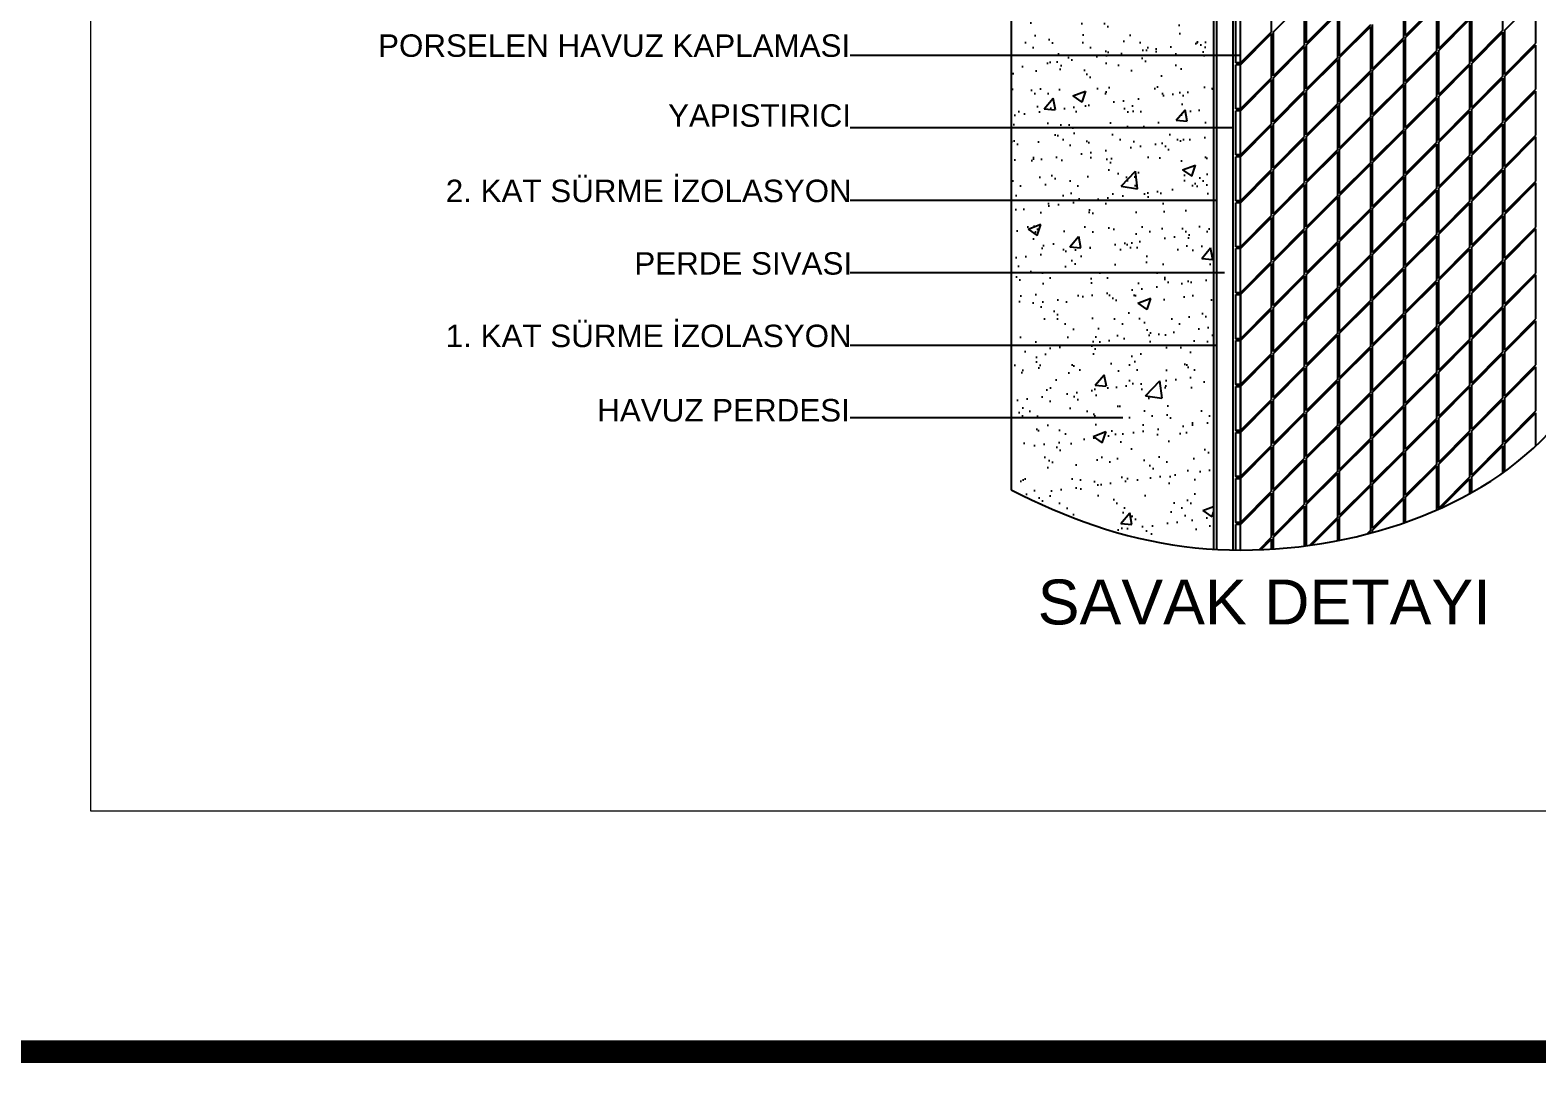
# Model space of a CAD drawing. Header units: millimetres. Extents: x 14753 to 45183, y 5640 to 19518.
# Drawn here: x 43478 to 44149, y 15618 to 16078 of the extents above; entities that cross this region are included whole.
import ezdxf

# ---------------------------------------------------------------- set-up
doc = ezdxf.new("R2010")
doc.units = ezdxf.units.MM
doc.layers.add('k ic olcu', color=254, linetype='Continuous', lineweight=18)
doc.layers.add('kesit3', color=93, linetype='Continuous')
doc.layers.add('M-BİLGİ-YAZI', color=20, linetype='Continuous')
doc.styles.add('Style-Arial', font='arial.ttf')

# ---------------------------------------------------------------- blocks, each defined once
blk = doc.blocks.new('SAVAK')
h = blk.add_hatch()
h.set_pattern_fill('AR-SAND', color=256, scale=8.192021, style=0)
h.set_pattern_definition([(37.5, (32073.325, -27176.367), (-0.516043, 15.7845807), [0, -12.451872, 0, -13.9264357, 0, -13.312034]), (7.5, (32073.325, -27176.367), (14.498048, 23.11908), [0, -6.717457, 0, -11.2230687, 0, -4.300811]), (327.5, (32063.248, -27176.367), (25.5111154, 0.046359), [0, -4.0960105, 0, -14.745638, 0, -19.2512493]), (317.5, (32063.248, -27176.367), (24.626252, 7.189937), [0, -2.048005, 0, -9.666585, 0, -11.0592283])])
h.paths.add_polyline_path([(37524.91, 3230.47), (37504.5, 3169.85), (37729, 3169.85), (37729, 3230.47)])
edge = h.paths.add_edge_path()
edge.add_line((37729, 3131.98), (37729, 3165.76))
edge.add_line((37729, 3165.76), (37616.09, 3165.76))
edge.add_line((37616.09, 3165.76), (37616.09, 3132.64))
edge.add_line((37616.09, 3132.64), (37822.53, 3058.02))
edge.add_line((37822.53, 3058.02), (37822.53, 2830.31))
edge.add_spline(control_points=[(37822.53, 2830.31), (37846.75, 2817.88), (37876.11, 2807.07), (37908.34, 2804.06), (37912.77, 2803.79)], knot_values=[90.683659, 90.683659, 90.683659, 90.683659, 170.248351, 182.808892, 182.808892, 182.808892, 182.808892], degree=3, periodic=0)
edge.add_line((37912.77, 2803.79), (37912.77, 3215.63))
edge.add_line((37912.77, 3215.63), (37823.62, 3220.58))
edge.add_line((37823.62, 3220.58), (37823.62, 3131.98))
edge.add_line((37823.62, 3131.98), (37729, 3131.98))
h = blk.add_hatch()
h.set_pattern_fill('AR-CONC', color=256, scale=8.192021, style=0)
h.set_pattern_definition([(50, (32073.325, -27176.367), (58.758105, -5.14067), [6.14402, -67.58417]), (355, (32073.325, -27176.367), (-11.36654, 61.61974), [4.91521, -54.06734]), (100.4514, (32078.22, -27176.795), (47.39161, 56.47903), [5.22161, -57.43771]), (46.1842, (32073.325, -27159.98), (87.42861, -13.55935), [9.21602, -101.37626]), (96.6356, (32080.61, -27161.11), (76.56776, 79.79994), [7.83241, -86.15655]), (351.1842, (32073.32, -27159.98), (76.5677, 79.8), [7.37282, -81.101]), (21, (32081.517, -27164.08), (48.89875, -32.982624), [6.14402, -67.58417]), (326, (32081.517, -27164.08), (19.93244, 59.40444), [4.91521, -54.06734]), (71.4514, (32085.59, -27166.827), (68.83121, 26.42177), [5.22161, -57.43771]), (37.5, (32073.325, -27176.367), (0.996138, 27.270734), [0, -53.411977, 0, -54.88654, 0, -54.27214]), (7.5, (32073.325, -27176.367), (21.550712, 32.31029), [0, -31.29352, 0, -52.183174, 0, -20.684853]), (327.5, (32055.056, -27176.367), (43.730846, -1.8477), [0, -20.480052, 0, -63.897764, 0, -84.787417]), (317.5, (32046.864, -27176.367), (47.774733, 8.20062), [0, -26.62407, 0, -42.43467, 0, -60.211354])])
h.paths.add_polyline_path([(37524.91, 3230.47), (37504.5, 3169.85), (37729, 3169.85), (37729, 3230.47)])
edge = h.paths.add_edge_path()
edge.add_line((37823.62, 3131.98), (37729, 3131.98))
edge.add_line((37729, 3131.98), (37729, 3165.76))
edge.add_line((37729, 3165.76), (37616.09, 3165.76))
edge.add_line((37616.09, 3165.76), (37616.09, 3132.64))
edge.add_line((37616.09, 3132.64), (37822.53, 3058.02))
edge.add_line((37822.53, 3058.02), (37822.53, 2830.31))
edge.add_spline(control_points=[(37822.53, 2830.31), (37846.75, 2817.88), (37876.11, 2807.07), (37908.34, 2804.06), (37912.77, 2803.79)], knot_values=[90.683659, 90.683659, 90.683659, 90.683659, 170.248351, 182.808892, 182.808892, 182.808892, 182.808892], degree=3, periodic=0)
edge.add_line((37912.77, 2803.79), (37912.77, 3215.63))
edge.add_line((37912.77, 3215.63), (37823.62, 3220.58))
edge.add_line((37823.62, 3220.58), (37823.62, 3131.98))
for p, q in [((37912.77, 3215.63), (37912.77, 2803.79)), ((37914, 3216.79), (37914, 2803.72)), ((37921.37, 3222.12), (37921.37, 2803.45)), ((37822.53, 3058.02), (37822.53, 2830.31)), ((38041.68, 3035.04), (38041.68, 3054.7)), ((37938.63, 3034.39), (37938.63, 3054.05)), ((37939.45, 3034.39), (37953.35, 3048.3)), ((37953.35, 3028.63), (37953.35, 3048.3)), ((37954.17, 3029.45), (37954.17, 3049.11)), ((37997.52, 3031.84), (37997.52, 3051.5)), ((37998.33, 3032.66), (37998.33, 3052.32)), ((38042.5, 3035.04), (38056.4, 3048.95)), ((38056.4, 3029.29), (38056.4, 3048.95)), ((37954.17, 3029.45), (37968.07, 3043.36)), ((37954.17, 3028.63), (37968.07, 3042.54)), ((37968.07, 3022.88), (37968.07, 3042.54)), ((37968.89, 3023.7), (37968.89, 3043.36)), ((37998.33, 3032.66), (38012.24, 3046.56)), ((37998.33, 3031.84), (38012.24, 3045.74)), ((38012.24, 3026.08), (38012.24, 3045.74)), ((38013.06, 3026.9), (38013.06, 3046.56)), ((37922.68, 3020.49), (37922.68, 3040.15)), ((37924.73, 3020.49), (37924.73, 3040.15)), ((37924.73, 3020.49), (37938.63, 3034.39)), ((37939.45, 3014.73), (37939.45, 3034.39)), ((37968.89, 3023.7), (37982.79, 3037.6)), ((37968.89, 3022.88), (37982.79, 3036.78)), ((37982.79, 3017.12), (37982.79, 3036.78)), ((37983.61, 3017.94), (37983.61, 3037.6)), ((38013.06, 3026.9), (38026.96, 3040.8)), ((38013.06, 3026.08), (38026.96, 3039.98)), ((38026.96, 3020.32), (38026.96, 3039.98)), ((38027.78, 3021.14), (38027.78, 3040.8)), ((38027.78, 3021.14), (38041.68, 3035.04)), ((38042.5, 3015.38), (38042.5, 3035.04)), ((37924.73, 3019.67), (37938.63, 3033.57)), ((37938.63, 3013.91), (37938.63, 3033.57)), ((37939.45, 3014.73), (37953.35, 3028.63)), ((37939.45, 3013.91), (37953.35, 3027.82)), ((37953.35, 3008.15), (37953.35, 3027.82)), ((37954.17, 3008.97), (37954.17, 3028.63)), ((37983.61, 3017.94), (37997.52, 3031.84)), ((37983.61, 3017.12), (37997.52, 3031.02)), ((37997.52, 3011.36), (37997.52, 3031.02)), ((37998.33, 3012.18), (37998.33, 3031.84)), ((38027.78, 3020.32), (38041.68, 3034.22)), ((38041.68, 3014.56), (38041.68, 3034.22)), ((38042.5, 3015.38), (38056.4, 3029.29)), ((38042.5, 3014.56), (38056.4, 3028.47)), ((38056.4, 3008.8), (38056.4, 3028.47)), ((37954.17, 3008.97), (37968.07, 3022.88)), ((37954.17, 3008.15), (37968.07, 3022.06)), ((37968.07, 3002.4), (37968.07, 3022.06)), ((37968.89, 3003.22), (37968.89, 3022.88)), ((37998.33, 3012.18), (38012.24, 3026.08)), ((37998.33, 3011.36), (38012.24, 3025.26)), ((38012.24, 3005.6), (38012.24, 3025.26)), ((38013.06, 3006.42), (38013.06, 3026.08)), ((37924.73, 3020.49), (37922.68, 3020.49)), ((37924.73, 3019.67), (37922.68, 3019.67)), ((37922.68, 3000.01), (37922.68, 3019.67)), ((37924.73, 3000.01), (37924.73, 3019.67)), ((37968.89, 3003.22), (37982.79, 3017.12)), ((37968.89, 3002.4), (37982.79, 3016.3)), ((37982.79, 2996.64), (37982.79, 3016.3)), ((37983.61, 2997.46), (37983.61, 3017.12)), ((38013.06, 3006.42), (38026.96, 3020.32)), ((38013.06, 3005.6), (38026.96, 3019.5)), ((38026.96, 2999.84), (38026.96, 3019.5)), ((38027.78, 3000.66), (38027.78, 3020.32)), ((38027.78, 3000.66), (38041.68, 3014.56)), ((38042.5, 2994.9), (38042.5, 3014.56)), ((37924.73, 3000.01), (37938.63, 3013.91)), ((37924.73, 2999.19), (37938.63, 3013.09)), ((37938.63, 2993.43), (37938.63, 3013.09)), ((37939.45, 2994.25), (37939.45, 3013.91)), ((37939.45, 2994.25), (37953.35, 3008.15)), ((37954.17, 2988.49), (37954.17, 3008.15)), ((37983.61, 2997.46), (37997.52, 3011.36)), ((37983.61, 2996.64), (37997.52, 3010.54)), ((37997.52, 2990.88), (37997.52, 3010.54)), ((37998.33, 2991.7), (37998.33, 3011.36)), ((38027.78, 2999.84), (38041.68, 3013.74)), ((38041.68, 2994.08), (38041.68, 3013.74)), ((38042.5, 2994.9), (38056.4, 3008.8)), ((38042.5, 2994.08), (38056.4, 3007.99)), ((38056.4, 2988.32), (38056.4, 3007.99)), ((37939.45, 2993.43), (37953.35, 3007.34)), ((37953.35, 2987.67), (37953.35, 3007.34)), ((37954.17, 2988.49), (37968.07, 3002.4)), ((37954.17, 2987.67), (37968.07, 3001.58)), ((37968.07, 2981.92), (37968.07, 3001.58)), ((37968.89, 2982.74), (37968.89, 3002.4)), ((37998.33, 2991.7), (38012.24, 3005.6)), ((37998.33, 2990.88), (38012.24, 3004.78)), ((38012.24, 2985.12), (38012.24, 3004.78)), ((38013.06, 2985.94), (38013.06, 3005.6)), ((37924.73, 3000.01), (37922.68, 3000.01)), ((37924.73, 2999.19), (37922.68, 2999.19)), ((37922.68, 2979.53), (37922.68, 2999.19)), ((37924.73, 2979.53), (37924.73, 2999.19)), ((37968.89, 2982.74), (37982.79, 2996.64)), ((37968.89, 2981.92), (37982.79, 2995.82)), ((37982.79, 2976.16), (37982.79, 2995.82)), ((37983.61, 2976.98), (37983.61, 2996.64)), ((38013.06, 2985.94), (38026.96, 2999.84)), ((38013.06, 2985.12), (38026.96, 2999.02)), ((38026.96, 2979.36), (38026.96, 2999.02)), ((38027.78, 2980.18), (38027.78, 2999.84)), ((38027.78, 2980.18), (38041.68, 2994.08)), ((38042.5, 2974.42), (38042.5, 2994.08)), ((37924.73, 2979.53), (37938.63, 2993.43)), ((37924.73, 2978.71), (37938.63, 2992.61)), ((37938.63, 2972.95), (37938.63, 2992.61)), ((37939.45, 2973.77), (37939.45, 2993.43)), ((37939.45, 2973.77), (37953.35, 2987.67)), ((37954.17, 2968.01), (37954.17, 2987.67)), ((37983.61, 2976.98), (37997.52, 2990.88)), ((37983.61, 2976.16), (37997.52, 2990.06)), ((37997.52, 2970.4), (37997.52, 2990.06)), ((37998.33, 2971.22), (37998.33, 2990.88)), ((38027.78, 2979.36), (38041.68, 2993.26)), ((38041.68, 2973.6), (38041.68, 2993.26)), ((38042.5, 2974.42), (38056.4, 2988.32)), ((38042.5, 2973.6), (38056.4, 2987.51)), ((38056.4, 2967.84), (38056.4, 2987.51)), ((37939.45, 2972.95), (37953.35, 2986.86)), ((37953.35, 2967.19), (37953.35, 2986.86)), ((37954.17, 2968.01), (37968.07, 2981.92)), ((37954.17, 2967.19), (37968.07, 2981.1)), ((37968.07, 2961.44), (37968.07, 2981.1)), ((37968.89, 2962.26), (37968.89, 2981.92)), ((37998.33, 2971.22), (38012.24, 2985.12)), ((37998.33, 2970.4), (38012.24, 2984.3)), ((38012.24, 2964.64), (38012.24, 2984.3)), ((38013.06, 2965.46), (38013.06, 2985.12)), ((37924.73, 2979.53), (37922.68, 2979.53)), ((37924.73, 2978.71), (37922.68, 2978.71)), ((37922.68, 2959.05), (37922.68, 2978.71)), ((37924.73, 2959.05), (37924.73, 2978.71)), ((37968.89, 2962.26), (37982.79, 2976.16)), ((37968.89, 2961.44), (37982.79, 2975.34)), ((37982.79, 2955.68), (37982.79, 2975.34)), ((37983.61, 2956.5), (37983.61, 2976.16)), ((38013.06, 2965.46), (38026.96, 2979.36)), ((38013.06, 2964.64), (38026.96, 2978.54)), ((38026.96, 2958.88), (38026.96, 2978.54)), ((38027.78, 2959.7), (38027.78, 2979.36)), ((37924.73, 2959.05), (37938.63, 2972.95)), ((37924.73, 2958.23), (37938.63, 2972.13)), ((37938.63, 2952.47), (37938.63, 2972.13)), ((37939.45, 2953.29), (37939.45, 2972.95)), ((37983.61, 2956.5), (37997.52, 2970.4)), ((37983.61, 2955.68), (37997.52, 2969.58)), ((37997.52, 2949.92), (37997.52, 2969.58)), ((37998.33, 2950.74), (37998.33, 2970.4)), ((38027.78, 2959.7), (38041.68, 2973.6)), ((38027.78, 2958.88), (38041.68, 2972.78)), ((38041.68, 2953.12), (38041.68, 2972.78)), ((38042.5, 2953.94), (38042.5, 2973.6)), ((38042.5, 2953.94), (38056.4, 2967.84)), ((37939.45, 2953.29), (37953.35, 2967.19)), ((37939.45, 2952.47), (37953.35, 2966.38)), ((37953.35, 2946.71), (37953.35, 2966.38)), ((37954.17, 2947.53), (37954.17, 2967.19)), ((37954.17, 2947.53), (37968.07, 2961.44)), ((37954.17, 2946.71), (37968.07, 2960.62)), ((37968.07, 2940.96), (37968.07, 2960.62)), ((37968.89, 2941.78), (37968.89, 2961.44)), ((37998.33, 2950.74), (38012.24, 2964.64)), ((37998.33, 2949.92), (38012.24, 2963.82)), ((38012.24, 2944.16), (38012.24, 2963.82)), ((38013.06, 2944.98), (38013.06, 2964.64)), ((38042.5, 2953.12), (38056.4, 2967.03)), ((38056.4, 2947.36), (38056.4, 2967.03)), ((37924.73, 2959.05), (37922.68, 2959.05)), ((37924.73, 2958.23), (37922.68, 2958.23)), ((37922.68, 2938.57), (37922.68, 2958.23)), ((37924.73, 2938.57), (37924.73, 2958.23)), ((37968.89, 2941.78), (37982.79, 2955.68)), ((37968.89, 2940.96), (37982.79, 2954.86)), ((37982.79, 2935.2), (37982.79, 2954.86)), ((37983.61, 2936.02), (37983.61, 2955.68)), ((38013.06, 2944.98), (38026.96, 2958.88)), ((38013.06, 2944.16), (38026.96, 2958.06)), ((38026.96, 2938.4), (38026.96, 2958.06)), ((38027.78, 2939.22), (38027.78, 2958.88)), ((37924.73, 2938.57), (37938.63, 2952.47)), ((37924.73, 2937.75), (37938.63, 2951.65)), ((37938.63, 2931.99), (37938.63, 2951.65)), ((37939.45, 2932.81), (37939.45, 2952.47)), ((37983.61, 2936.02), (37997.52, 2949.92)), ((37983.61, 2935.2), (37997.52, 2949.1)), ((37997.52, 2929.44), (37997.52, 2949.1)), ((37998.33, 2930.26), (37998.33, 2949.92)), ((38027.78, 2939.22), (38041.68, 2953.12)), ((38027.78, 2938.4), (38041.68, 2952.3)), ((38041.68, 2932.64), (38041.68, 2952.3)), ((38042.5, 2933.46), (38042.5, 2953.12)), ((38042.5, 2933.46), (38056.4, 2947.36)), ((37939.45, 2932.81), (37953.35, 2946.71)), ((37939.45, 2931.99), (37953.35, 2945.9)), ((37953.35, 2926.23), (37953.35, 2945.9)), ((37954.17, 2927.05), (37954.17, 2946.71)), ((37954.17, 2927.05), (37968.07, 2940.96)), ((37968.89, 2921.3), (37968.89, 2940.96)), ((37998.33, 2930.26), (38012.24, 2944.16)), ((37998.33, 2929.44), (38012.24, 2943.34)), ((38012.24, 2923.68), (38012.24, 2943.34)), ((38013.06, 2924.5), (38013.06, 2944.16)), ((38042.5, 2932.64), (38056.4, 2946.55)), ((38056.4, 2926.88), (38056.4, 2946.55)), ((37924.73, 2938.57), (37922.68, 2938.57)), ((37924.73, 2937.75), (37922.68, 2937.75)), ((37922.68, 2918.09), (37922.68, 2937.75)), ((37924.73, 2918.09), (37924.73, 2937.75)), ((37954.17, 2926.23), (37968.07, 2940.14)), ((37968.07, 2920.48), (37968.07, 2940.14)), ((37968.89, 2921.3), (37982.79, 2935.2)), ((37968.89, 2920.48), (37982.79, 2934.38)), ((37982.79, 2914.72), (37982.79, 2934.38)), ((37983.61, 2915.54), (37983.61, 2935.2)), ((38013.06, 2924.5), (38026.96, 2938.4)), ((38013.06, 2923.68), (38026.96, 2937.58)), ((38026.96, 2917.92), (38026.96, 2937.58)), ((38027.78, 2918.74), (38027.78, 2938.4)), ((37924.73, 2918.09), (37938.63, 2931.99)), ((37924.73, 2917.27), (37938.63, 2931.17)), ((37938.63, 2911.51), (37938.63, 2931.17)), ((37939.45, 2912.33), (37939.45, 2931.99)), ((37983.61, 2915.54), (37997.52, 2929.44)), ((37983.61, 2914.72), (37997.52, 2928.62)), ((37997.52, 2908.96), (37997.52, 2928.62)), ((37998.33, 2909.78), (37998.33, 2929.44)), ((38027.78, 2918.74), (38041.68, 2932.64)), ((38027.78, 2917.92), (38041.68, 2931.82)), ((38041.68, 2912.16), (38041.68, 2931.82)), ((38042.5, 2912.98), (38042.5, 2932.64)), ((37939.45, 2912.33), (37953.35, 2926.23)), ((37939.45, 2911.51), (37953.35, 2925.42)), ((37953.35, 2905.75), (37953.35, 2925.42)), ((37954.17, 2906.57), (37954.17, 2926.23)), ((37954.17, 2906.57), (37968.07, 2920.48)), ((37968.89, 2900.82), (37968.89, 2920.48)), ((37998.33, 2909.78), (38012.24, 2923.68)), ((37998.33, 2908.96), (38012.24, 2922.86)), ((38012.24, 2903.2), (38012.24, 2922.86)), ((38013.06, 2904.02), (38013.06, 2923.68)), ((38042.5, 2912.98), (38056.4, 2926.88)), ((38042.5, 2912.16), (38056.4, 2926.07)), ((38056.4, 2906.4), (38056.4, 2926.07)), ((37924.73, 2918.09), (37922.68, 2918.09)), ((37924.73, 2917.27), (37922.68, 2917.27)), ((37922.68, 2897.61), (37922.68, 2917.27)), ((37924.73, 2897.61), (37924.73, 2917.27)), ((37954.17, 2905.75), (37968.07, 2919.66)), ((37968.07, 2900), (37968.07, 2919.66)), ((37968.89, 2900.82), (37982.79, 2914.72)), ((37968.89, 2900), (37982.79, 2913.9)), ((37982.79, 2894.24), (37982.79, 2913.9)), ((37983.61, 2895.06), (37983.61, 2914.72)), ((38013.06, 2904.02), (38026.96, 2917.92)), ((38013.06, 2903.2), (38026.96, 2917.1)), ((38026.96, 2897.44), (38026.96, 2917.1)), ((38027.78, 2898.26), (38027.78, 2917.92)), ((37924.73, 2897.61), (37938.63, 2911.51)), ((37924.73, 2896.79), (37938.63, 2910.69)), ((37938.63, 2891.03), (37938.63, 2910.69)), ((37939.45, 2891.85), (37939.45, 2911.51)), ((37983.61, 2895.06), (37997.52, 2908.96)), ((37983.61, 2894.24), (37997.52, 2908.14)), ((37997.52, 2888.48), (37997.52, 2908.14)), ((37998.33, 2889.3), (37998.33, 2908.96)), ((38027.78, 2898.26), (38041.68, 2912.16)), ((38027.78, 2897.44), (38041.68, 2911.34)), ((38041.68, 2891.68), (38041.68, 2911.34)), ((38042.5, 2892.5), (38042.5, 2912.16)), ((37939.45, 2891.85), (37953.35, 2905.75)), ((37939.45, 2891.03), (37953.35, 2904.94)), ((37953.35, 2885.27), (37953.35, 2904.94)), ((37954.17, 2886.09), (37954.17, 2905.75)), ((37998.33, 2889.3), (38012.24, 2903.2)), ((37998.33, 2888.48), (38012.24, 2902.38)), ((38012.24, 2882.72), (38012.24, 2902.38)), ((38013.06, 2883.54), (38013.06, 2903.2)), ((38042.5, 2892.5), (38056.4, 2906.4)), ((38042.5, 2891.68), (38056.4, 2905.59)), ((38056.4, 2885.92), (38056.4, 2905.59)), ((37924.73, 2897.61), (37922.68, 2897.61)), ((37924.73, 2896.79), (37922.68, 2896.79)), ((37922.68, 2877.13), (37922.68, 2896.79)), ((37924.73, 2877.13), (37924.73, 2896.79)), ((37954.17, 2886.09), (37968.07, 2900)), ((37954.17, 2885.27), (37968.07, 2899.18)), ((37968.07, 2879.52), (37968.07, 2899.18)), ((37968.89, 2880.33), (37968.89, 2900)), ((37968.89, 2880.33), (37982.79, 2894.24)), ((37968.89, 2879.52), (37982.79, 2893.42)), ((37982.79, 2873.76), (37982.79, 2893.42)), ((37983.61, 2874.58), (37983.61, 2894.24)), ((38013.06, 2883.54), (38026.96, 2897.44)), ((38013.06, 2882.72), (38026.96, 2896.62)), ((38026.96, 2876.96), (38026.96, 2896.62)), ((38027.78, 2877.78), (38027.78, 2897.44)), ((37924.73, 2877.13), (37938.63, 2891.03)), ((37924.73, 2876.31), (37938.63, 2890.21)), ((37938.63, 2870.55), (37938.63, 2890.21)), ((37939.45, 2871.37), (37939.45, 2891.03)), ((37983.61, 2874.58), (37997.52, 2888.48)), ((37983.61, 2873.76), (37997.52, 2887.66)), ((37997.52, 2868), (37997.52, 2887.66)), ((37998.33, 2868.82), (37998.33, 2888.48)), ((38027.78, 2877.78), (38041.68, 2891.68)), ((38027.78, 2876.96), (38041.68, 2890.86)), ((38041.68, 2871.2), (38041.68, 2890.86)), ((38042.5, 2872.02), (38042.5, 2891.68)), ((37939.45, 2871.37), (37953.35, 2885.27)), ((37939.45, 2870.55), (37953.35, 2884.46)), ((37953.35, 2864.79), (37953.35, 2884.46)), ((37954.17, 2865.61), (37954.17, 2885.27)), ((37998.33, 2868.82), (38012.24, 2882.72)), ((37998.33, 2868), (38012.24, 2881.9)), ((38012.24, 2862.24), (38012.24, 2881.9)), ((38013.06, 2863.06), (38013.06, 2882.72)), ((38042.5, 2872.02), (38056.4, 2885.92)), ((38042.5, 2871.2), (38056.4, 2885.11)), ((38056.4, 2865.44), (38056.4, 2885.11)), ((37924.73, 2877.13), (37922.68, 2877.13)), ((37924.73, 2876.31), (37922.68, 2876.31)), ((37922.68, 2856.65), (37922.68, 2876.31)), ((37924.73, 2856.65), (37924.73, 2876.31)), ((37954.17, 2865.61), (37968.07, 2879.52)), ((37954.17, 2864.79), (37968.07, 2878.7)), ((37968.07, 2859.04), (37968.07, 2878.7)), ((37968.89, 2859.85), (37968.89, 2879.52)), ((37968.89, 2859.85), (37982.79, 2873.76)), ((37983.61, 2854.1), (37983.61, 2873.76)), ((38013.06, 2863.06), (38026.96, 2876.96)), ((38013.06, 2862.24), (38026.96, 2876.14)), ((38026.96, 2856.48), (38026.96, 2876.14)), ((38027.78, 2857.3), (38027.78, 2876.96)), ((37924.73, 2856.65), (37938.63, 2870.55)), ((37924.73, 2855.83), (37938.63, 2869.73)), ((37938.63, 2850.07), (37938.63, 2869.73)), ((37939.45, 2850.89), (37939.45, 2870.55)), ((37968.89, 2859.04), (37982.79, 2872.94)), ((37982.79, 2853.28), (37982.79, 2872.94)), ((37983.61, 2854.1), (37997.52, 2868)), ((37983.61, 2853.28), (37997.52, 2867.18)), ((37997.52, 2847.52), (37997.52, 2867.18)), ((37998.33, 2848.34), (37998.33, 2868)), ((38027.78, 2857.3), (38041.68, 2871.2)), ((38027.78, 2856.48), (38041.68, 2870.38)), ((38041.68, 2850.72), (38041.68, 2870.38)), ((38042.5, 2851.54), (38042.5, 2871.2)), ((37939.45, 2850.89), (37953.35, 2864.79)), ((37939.45, 2850.07), (37953.35, 2863.98)), ((37953.35, 2844.31), (37953.35, 2863.98)), ((37954.17, 2845.13), (37954.17, 2864.79)), ((37998.33, 2848.34), (38012.24, 2862.24)), ((37998.33, 2847.52), (38012.24, 2861.42)), ((38012.24, 2841.76), (38012.24, 2861.42)), ((38013.06, 2842.58), (38013.06, 2862.24)), ((38042.5, 2851.54), (38056.4, 2865.44)), ((38042.5, 2850.72), (38056.4, 2864.63)), ((38056.4, 2849.9), (38056.4, 2864.63)), ((37924.73, 2856.65), (37922.68, 2856.65)), ((37924.73, 2855.83), (37922.68, 2855.83)), ((37922.68, 2836.17), (37922.68, 2855.83)), ((37924.73, 2836.17), (37924.73, 2855.83)), ((37954.17, 2845.13), (37968.07, 2859.04)), ((37954.17, 2844.31), (37968.07, 2858.22)), ((37968.07, 2838.56), (37968.07, 2858.22)), ((37968.89, 2839.37), (37968.89, 2859.04)), ((37968.89, 2839.37), (37982.79, 2853.28)), ((37983.61, 2833.62), (37983.61, 2853.28)), ((38013.06, 2842.58), (38026.96, 2856.48)), ((38013.06, 2841.76), (38026.96, 2855.66)), ((38026.96, 2836), (38026.96, 2855.66)), ((38027.78, 2836.82), (38027.78, 2856.48)), ((37924.73, 2836.17), (37938.63, 2850.07)), ((37924.73, 2835.35), (37938.63, 2849.25)), ((37938.63, 2829.59), (37938.63, 2849.25)), ((37939.45, 2830.41), (37939.45, 2850.07)), ((37968.89, 2838.56), (37982.79, 2852.46)), ((37982.79, 2832.8), (37982.79, 2852.46)), ((37983.61, 2833.62), (37997.52, 2847.52)), ((37983.61, 2832.8), (37997.52, 2846.7)), ((37997.52, 2827.04), (37997.52, 2846.7)), ((37998.33, 2827.86), (37998.33, 2847.52)), ((38027.78, 2836.82), (38041.68, 2850.72)), ((38027.78, 2836), (38041.68, 2849.9)), ((38041.68, 2837.85), (38041.68, 2849.9)), ((38042.5, 2838.43), (38042.5, 2850.72)), ((37939.45, 2830.41), (37953.35, 2844.31)), ((37939.45, 2829.59), (37953.35, 2843.49)), ((37953.35, 2823.83), (37953.35, 2843.49)), ((37954.17, 2824.65), (37954.17, 2844.31)), ((37998.33, 2827.86), (38012.24, 2841.76)), ((37998.33, 2827.04), (38012.24, 2840.94)), ((38012.24, 2821.3), (38012.24, 2840.94)), ((38013.06, 2822.1), (38013.06, 2841.76)), ((37924.73, 2836.17), (37922.68, 2836.17)), ((37924.73, 2835.35), (37922.68, 2835.35)), ((37922.68, 2815.69), (37922.68, 2835.35)), ((37924.73, 2815.69), (37924.73, 2835.35)), ((37954.17, 2824.65), (37968.07, 2838.56)), ((37954.17, 2823.83), (37968.07, 2837.74)), ((37968.07, 2818.08), (37968.07, 2837.74)), ((37968.89, 2818.89), (37968.89, 2838.56)), ((38013.06, 2822.1), (38026.96, 2836)), ((38013.74, 2821.97), (38026.96, 2835.18)), ((38026.96, 2828.6), (38026.96, 2835.18)), ((38027.78, 2829.05), (38027.78, 2836)), ((37924.73, 2815.69), (37938.63, 2829.59)), ((37924.73, 2814.87), (37938.63, 2828.77)), ((37938.63, 2809.11), (37938.63, 2828.77)), ((37939.45, 2809.93), (37939.45, 2829.59)), ((37968.89, 2818.89), (37982.79, 2832.8)), ((37968.89, 2818.08), (37982.79, 2831.98)), ((37982.79, 2812.32), (37982.79, 2831.98)), ((37983.61, 2813.14), (37983.61, 2832.8)), ((37983.61, 2813.14), (37997.52, 2827.04)), ((37998.33, 2815.8), (37998.33, 2827.04)), ((37939.45, 2809.93), (37953.35, 2823.83)), ((37939.45, 2809.11), (37953.35, 2823.01)), ((37953.35, 2805.21), (37953.35, 2823.01)), ((37954.17, 2805.32), (37954.17, 2823.83)), ((37983.61, 2812.32), (37997.52, 2826.22)), ((37997.52, 2815.51), (37997.52, 2826.22)), ((37924.73, 2815.69), (37922.68, 2815.69)), ((37924.73, 2814.87), (37922.68, 2814.87)), ((37922.68, 2803.43), (37922.68, 2814.87)), ((37924.73, 2803.42), (37924.73, 2814.87)), ((37955.49, 2805.49), (37968.07, 2818.08)), ((37956.44, 2805.63), (37968.07, 2817.26)), ((37968.07, 2807.58), (37968.07, 2817.26)), ((37968.89, 2807.75), (37968.89, 2818.08)), ((37933.07, 2803.55), (37938.63, 2809.11)), ((37933.92, 2803.59), (37938.63, 2808.29)), ((37938.63, 2803.82), (37938.63, 2808.29)), ((37939.45, 2803.87), (37939.45, 2809.11)), ((37980.99, 2810.52), (37982.79, 2812.32)), ((37982.1, 2810.81), (37982.79, 2811.5)), ((37982.79, 2810.99), (37982.79, 2811.5)), ((37983.61, 2811.21), (37983.61, 2812.32))]:
    blk.add_line(p, q)
for points in [[(37922.68, 2917.27), (37924.73, 2917.27), (37924.73, 2897.61), (37922.68, 2897.61)], [(37922.68, 2896.79), (37924.73, 2896.79), (37924.73, 2877.13), (37922.68, 2877.13)], [(37922.68, 2876.31), (37924.73, 2876.31), (37924.73, 2856.65), (37922.68, 2856.65)], [(37922.68, 2855.83), (37924.73, 2855.83), (37924.73, 2836.17), (37922.68, 2836.17)], [(37922.68, 2835.35), (37924.73, 2835.35), (37924.73, 2815.69), (37922.68, 2815.69)]]:
    blk.add_lwpolyline(points, close=True)
blk.add_open_spline([(37822.53, 2830.31), (37846.75, 2817.88), (37921.04, 2790.53), (38144.8, 2845.16), (38104.92, 3080.25), (38170.52, 3185.11), (38176.39, 3194.51)], degree=3, knots=[22.670915, 22.670915, 22.670915, 22.670915, 42.562088, 80.939159, 163.475945, 171.596719, 171.596719, 171.596719, 171.596719])
at = {"layer": 'M-BİLGİ-YAZI'}
for p, q in [((37924.73, 3023.87), (37750.91, 3023.87)), ((37921.37, 2991.56), (37750.91, 2991.56)), ((37914, 2959.25), (37750.91, 2959.25)), ((37917.64, 2926.95), (37750.91, 2926.95)), ((37914, 2894.64), (37750.91, 2894.64)), ((37872.36, 2862.33), (37750.91, 2862.33))]:
    blk.add_line(p, q, dxfattribs=at)
at = {"layer": 'M-BİLGİ-YAZI', "style": 'Style-Arial'}
for s, p in [('PORSELEN HAVUZ KAPLAMASI', (37540.51, 3023.22)), ('YAPISTIRICI', (37669.73, 2992.07)), ('2. KAT SÜRME İZOLASYON', (37570.68, 2958.48)), ('PERDE SIVASI', (37654.69, 2926.17)), ('1. KAT SÜRME İZOLASYON', (37570.68, 2893.86)), ('HAVUZ PERDESI', (37638.16, 2860.72))]:
    blk.add_text(s, height=10, dxfattribs=at).set_placement(p)
at = {"layer": 'M-BİLGİ-YAZI', "insert": (38036.23, 2769.99), "char_height": 20, "width": 5158.7146, "attachment_point": 9, "style": 'Style-Arial'}
blk.add_mtext('\\farial|b0|i0|c162|p34;SAVAK DETAYI', dxfattribs=at)

msp = doc.modelspace()

# ---------------------------------------------------------------- linework, layer by layer
at = {"layer": 'k ic olcu'}
msp.add_lwpolyline([(45101.29, 16704.21), (43504.94, 16704.21), (43504.94, 15730), (45101.29, 15730)], close=True, dxfattribs=at)
at = {"layer": 'kesit3', "color": 20, "const_width": 10}
msp.add_lwpolyline([(39033.39, 19512.61), (45177.94, 19512.61), (45177.94, 15622.61), (39033.39, 15622.61)], close=True, dxfattribs=at)

# ---------------------------------------------------------------- block references
msp.add_blockref('SAVAK', (6092.48, 13042.74))

doc.saveas('drawing.dxf')
